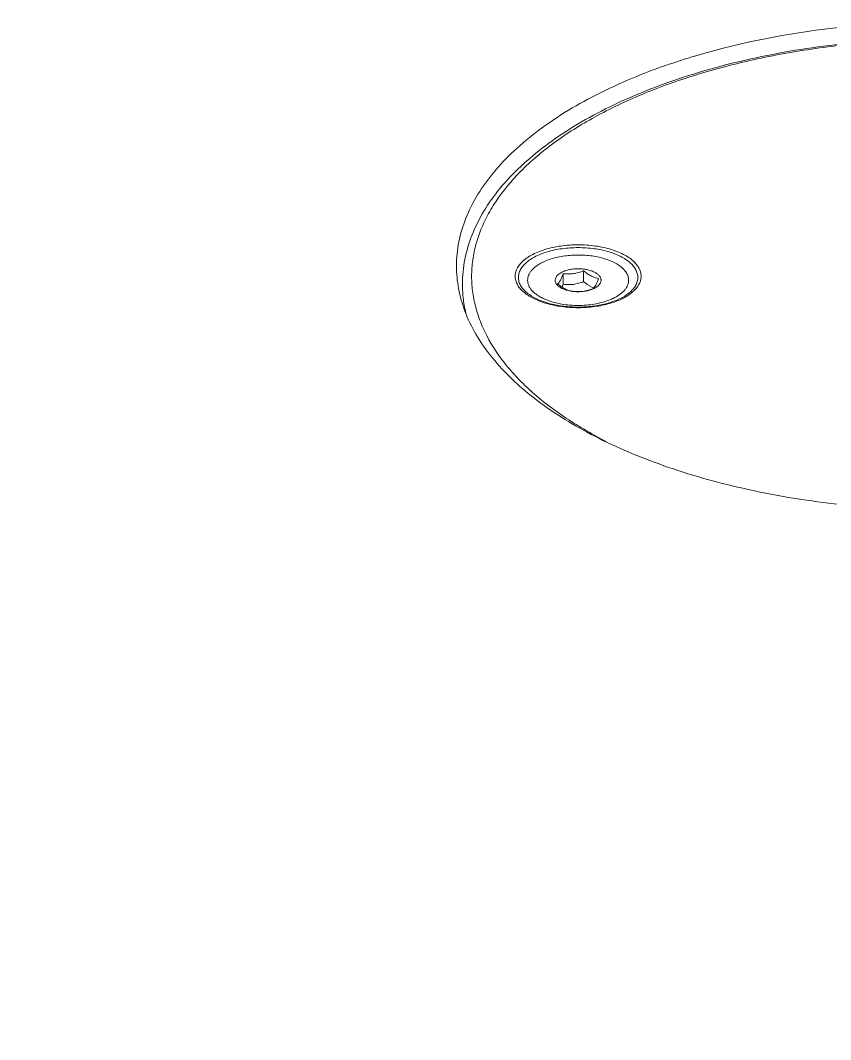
# Model space of a CAD drawing. Header units: millimetres. Extents: x 1177 to 4296, y 93 to 2298.
# Drawn here: x 3105.8 to 3194.1, y 1682.9 to 1794 of the extents above; entities that cross this region are included whole.
import ezdxf

# ---------------------------------------------------------------- set-up
doc = ezdxf.new("R2010")
doc.units = ezdxf.units.MM
doc.header["$LTSCALE"] = 0.1
doc.layers.get('0').update_dxf_attribs({"lineweight": 13})

msp = doc.modelspace()

# ---------------------------------------------------------------- linework, layer by layer
for p, q in [((3164.96, 1766.38), (3164.96, 1765.21)), ((3167.19, 1766.68), (3167.19, 1765.51)), ((3161.28, 1764.09), (3161.28, 1764.09)), ((3171.9, 1764.09), (3171.9, 1764.09))]:
    msp.add_line(p, q)
for centre, radius, start, end in [((3167.2, 1767.08), 2.58, 293.6648, 296.55), ((3169.15, 1767.21), 2.53, 249.5481, 249.753), ((3169.15, 1767.21), 2.53, 249.7532, 250.4657), ((3167.44, 1765.6), 1.16, 318.1032, 318.6973), ((3164.31, 1768.87), 5.8, 237.4381, 240.9419), ((3166.56, 1769.05), 4.64, 262.37, 262.9692), ((3166.57, 1769.11), 4.7, 262.969, 263.5057), ((3166.59, 1769.3), 4.89, 263.5341, 267.8225), ((3166.59, 1769.38), 4.97, 267.8168, 269.1968), ((3166.59, 1769.39), 4.98, 269.1913, 273.3539), ((3168.93, 1768.77), 5.69, 298.8557, 302.5952), ((3187.62, 1784.09), 40.23, 236.7914, 238.1074)]:
    msp.add_arc(centre, radius, start, end)
for points, knots in [([(3259.84, 1767.22), (3259.84, 1768.53), (3259.42, 1771.26), (3257.62, 1775.16), (3254.71, 1778.84), (3250.79, 1782.23), (3245.94, 1785.3), (3240.26, 1787.97), (3233.86, 1790.2), (3224.38, 1792.56), (3211.71, 1794.09), (3196.39, 1793.73), (3184.01, 1791.59), (3174.98, 1788.76), (3170.86, 1787.01), (3168.94, 1786.04)], [0, 0, 0, 0, 0.03828, 0.078895, 0.12364, 0.173568, 0.229059, 0.289976, 0.355805, 0.425756, 0.573842, 0.725184, 0.870066, 0.937383, 1, 1, 1, 1]), ([(3153.99, 1765.22), (3153.99, 1766.13), (3154.17, 1767.97), (3154.98, 1770.66), (3156.29, 1773.28), (3158.09, 1775.78), (3160.35, 1778.16), (3163.05, 1780.4), (3166.14, 1782.49), (3169.62, 1784.4), (3173.44, 1786.13), (3177.57, 1787.66), (3181.97, 1788.98), (3188.24, 1790.46), (3196.47, 1791.7), (3203.19, 1792.02), (3206.59, 1792.02)], [0, 0, 0, 0, 0.042454, 0.085859, 0.131119, 0.178965, 0.229962, 0.284475, 0.342683, 0.404603, 0.470116, 0.538988, 0.610893, 0.68543, 0.84046, 1, 1, 1, 1]), ([(3206.59, 1791.89), (3204.21, 1791.89), (3199.47, 1791.73), (3192.49, 1790.99), (3185.78, 1789.79), (3179.46, 1788.13), (3173.66, 1786.06), (3168.48, 1783.6), (3164.02, 1780.81), (3160.36, 1777.73), (3157.98, 1774.89), (3156.58, 1772.54), (3155.81, 1770.78), (3155.28, 1768.99), (3155, 1767.19), (3154.97, 1765.39), (3155.19, 1763.59), (3155.67, 1761.8), (3156.65, 1759.39), (3158.13, 1757.1), (3159.99, 1754.96), (3162.26, 1752.78), (3164.2, 1751.33), (3165.58, 1750.43)], [0, 0, 0, 0, 0.08704, 0.172831, 0.256165, 0.335912, 0.411089, 0.480907, 0.544846, 0.60275, 0.654953, 0.679227, 0.702499, 0.725003, 0.747012, 0.768829, 0.790769, 0.813137, 0.836216, 0.885362, 0.911854, 0.939759, 1, 1, 1, 1]), ([(3168.94, 1786.04), (3166.62, 1784.89), (3163.38, 1782.96), (3159.64, 1779.87), (3156.74, 1776.83), (3154.59, 1773.45), (3153.52, 1769.87), (3153.34, 1768.09), (3153.34, 1767.22)], [0, 0, 0, 0, 0.302151, 0.438487, 0.565154, 0.792783, 0.897826, 1, 1, 1, 1]), ([(3161.19, 1763.98), (3161, 1764.1), (3160.66, 1764.35), (3160.23, 1764.78), (3159.92, 1765.24), (3159.75, 1765.72), (3159.71, 1766.21), (3159.82, 1766.7), (3160.06, 1767.18), (3160.43, 1767.62), (3160.91, 1768.03), (3161.51, 1768.41), (3162.2, 1768.74), (3163.26, 1769.12), (3164.73, 1769.43), (3165.96, 1769.52), (3166.59, 1769.52)], [0, 0, 0, 0, 0.060741, 0.115522, 0.165007, 0.210569, 0.254278, 0.298617, 0.345922, 0.397933, 0.45565, 0.519432, 0.589136, 0.664247, 0.827173, 1, 1, 1, 1]), ([(3161.28, 1764.09), (3161.12, 1764.2), (3160.82, 1764.44), (3160.46, 1764.85), (3160.21, 1765.28), (3160.08, 1765.73), (3160.08, 1766.19), (3160.21, 1766.64), (3160.46, 1767.07), (3160.82, 1767.48), (3161.28, 1767.86), (3162.07, 1768.34), (3163.26, 1768.8), (3164.86, 1769.14), (3166, 1769.21), (3166.59, 1769.21)], [0, 0, 0, 0, 0.05874, 0.111788, 0.159975, 0.204822, 0.248462, 0.293292, 0.341448, 0.394456, 0.453152, 0.517791, 0.66362, 0.827059, 1, 1, 1, 1]), ([(3166.59, 1769.52), (3167.22, 1769.52), (3168.45, 1769.43), (3169.93, 1769.12), (3170.98, 1768.74), (3171.67, 1768.41), (3172.27, 1768.03), (3172.75, 1767.62), (3173.12, 1767.17), (3173.36, 1766.7), (3173.47, 1766.21), (3173.43, 1765.72), (3173.26, 1765.24), (3172.95, 1764.78), (3172.52, 1764.35), (3172.18, 1764.1), (3171.99, 1763.98)], [0, 0, 0, 0, 0.172833, 0.335756, 0.410866, 0.480569, 0.544349, 0.602064, 0.654073, 0.701376, 0.745714, 0.789424, 0.834986, 0.884474, 0.939256, 1, 1, 1, 1]), ([(3166.59, 1769.21), (3167.18, 1769.21), (3168.32, 1769.14), (3169.92, 1768.8), (3171.11, 1768.34), (3171.9, 1767.86), (3172.36, 1767.48), (3172.72, 1767.07), (3172.97, 1766.64), (3173.1, 1766.19), (3173.1, 1765.73), (3172.97, 1765.28), (3172.72, 1764.85), (3172.36, 1764.44), (3172.06, 1764.2), (3171.9, 1764.09)], [0, 0, 0, 0, 0.172947, 0.336385, 0.482211, 0.546848, 0.605542, 0.658548, 0.706702, 0.751531, 0.795171, 0.840019, 0.888207, 0.941257, 1, 1, 1, 1]), ([(3172.09, 1765.66), (3172.09, 1765.72), (3172.08, 1765.86), (3172.02, 1766.14), (3171.86, 1766.48), (3171.56, 1766.86), (3171.16, 1767.21), (3170.65, 1767.52), (3170.07, 1767.8), (3169.41, 1768.03), (3168.69, 1768.21), (3167.92, 1768.34), (3167.13, 1768.4), (3166.32, 1768.41), (3165.52, 1768.36), (3164.75, 1768.26), (3164.01, 1768.1), (3163.33, 1767.88), (3162.9, 1767.7), (3162.7, 1767.6)], [0, 0, 0, 0, 0.019029, 0.038363, 0.07896, 0.123687, 0.173594, 0.229061, 0.289952, 0.355752, 0.425673, 0.49873, 0.573805, 0.6497, 0.725184, 0.799045, 0.870125, 0.937404, 1, 1, 1, 1]), ([(3153.34, 1767.22), (3153.34, 1766.39), (3153.5, 1764.7), (3154.47, 1761.3), (3156.97, 1757.13), (3161.57, 1752.71), (3167.67, 1748.82), (3175.06, 1745.57), (3183.52, 1743.05), (3192.75, 1741.35), (3199.16, 1740.8), (3202.43, 1740.67)], [0, 0, 0, 0, 0.041339, 0.083729, 0.174985, 0.279332, 0.398838, 0.533156, 0.680293, 0.837168, 1, 1, 1, 1]), ([(3161.09, 1765.66), (3161.09, 1765.75), (3161.11, 1765.93), (3161.19, 1766.2), (3161.32, 1766.47), (3161.58, 1766.82), (3161.93, 1767.13), (3162.34, 1767.41), (3162.58, 1767.54), (3162.7, 1767.6)], [0, 0, 0, 0, 0.102118, 0.207106, 0.317503, 0.435314, 0.697705, 0.843973, 1, 1, 1, 1]), ([(3164.82, 1766.54), (3164.94, 1766.6), (3165.21, 1766.71), (3165.64, 1766.82), (3166.11, 1766.89), (3166.59, 1766.91), (3167.07, 1766.89), (3167.54, 1766.82), (3167.97, 1766.71), (3168.35, 1766.56), (3168.66, 1766.37), (3168.9, 1766.16), (3169.03, 1765.95), (3169.08, 1765.78), (3169.09, 1765.66), (3169.08, 1765.53), (3169.03, 1765.36), (3168.9, 1765.16), (3168.66, 1764.94), (3168.47, 1764.83), (3168.36, 1764.77)], [0, 0, 0, 0, 0.067708, 0.141686, 0.220117, 0.300861, 0.381603, 0.460036, 0.53401, 0.601719, 0.661917, 0.714225, 0.759575, 0.780504, 0.80086, 0.821216, 0.842144, 0.887493, 0.939804, 1, 1, 1, 1]), ([(3164.27, 1765.2), (3164.22, 1765.25), (3164.15, 1765.36), (3164.09, 1765.55), (3164.09, 1765.73), (3164.14, 1765.92), (3164.24, 1766.1), (3164.39, 1766.26), (3164.59, 1766.41), (3164.74, 1766.5), (3164.82, 1766.54)], [0, 0, 0, 0, 0.119822, 0.23012, 0.336539, 0.44566, 0.563395, 0.693858, 0.839295, 1, 1, 1, 1]), ([(3164.36, 1765.26), (3164.41, 1765.31), (3164.53, 1765.44), (3164.68, 1765.68), (3164.82, 1766.01), (3164.91, 1766.25), (3164.96, 1766.38)], [0, 0, 0, 0, 0.172251, 0.394484, 0.674182, 1, 1, 1, 1]), ([(3164.96, 1766.38), (3165.14, 1766.36), (3165.51, 1766.33), (3166.08, 1766.36), (3166.64, 1766.48), (3167.01, 1766.61), (3167.19, 1766.68)], [0, 0, 0, 0, 0.24298, 0.491111, 0.744094, 1, 1, 1, 1]), ([(3167.19, 1766.68), (3167.32, 1766.57), (3167.58, 1766.36), (3167.93, 1766.15), (3168.21, 1766.02), (3168.48, 1765.92), (3168.68, 1765.88), (3168.82, 1765.86)], [0, 0, 0, 0, 0.276541, 0.536549, 0.659077, 0.776703, 1, 1, 1, 1]), ([(3168.82, 1765.86), (3168.78, 1765.75), (3168.7, 1765.54), (3168.58, 1765.25), (3168.45, 1765.02), (3168.36, 1764.89), (3168.31, 1764.83)], [0, 0, 0, 0, 0.309873, 0.584886, 0.81492, 1, 1, 1, 1]), ([(3153.99, 1765.22), (3153.99, 1764.67), (3154.06, 1763.55), (3154.27, 1762.45), (3154.41, 1761.91)], [0, 0, 0, 0, 0.497055, 1, 1, 1, 1]), ([(3163.26, 1763.47), (3163.1, 1763.53), (3162.79, 1763.66), (3162.36, 1763.89), (3161.98, 1764.15), (3161.66, 1764.42), (3161.41, 1764.71), (3161.23, 1765.02), (3161.12, 1765.33), (3161.09, 1765.55), (3161.09, 1765.66)], [0, 0, 0, 0, 0.160213, 0.309991, 0.448756, 0.576423, 0.69356, 0.801536, 0.90263, 1, 1, 1, 1]), ([(3165.94, 1764.45), (3165.76, 1764.47), (3165.41, 1764.54), (3165.01, 1764.68), (3164.72, 1764.82), (3164.49, 1764.97), (3164.34, 1765.1), (3164.27, 1765.2)], [0, 0, 0, 0, 0.293828, 0.562902, 0.685624, 0.79951, 1, 1, 1, 1]), ([(3165.99, 1764.45), (3165.86, 1764.47), (3165.65, 1764.51), (3165.38, 1764.61), (3165.1, 1764.73), (3164.75, 1764.95), (3164.49, 1765.15), (3164.36, 1765.26)], [0, 0, 0, 0, 0.223297, 0.340923, 0.463451, 0.723459, 1, 1, 1, 1]), ([(3164.84, 1764.9), (3164.85, 1764.92), (3164.89, 1765.03), (3164.93, 1765.13), (3164.96, 1765.21)], [0, 0, 0, 0, 0.241654, 1, 1, 1, 1]), ([(3164.96, 1765.21), (3165.14, 1765.19), (3165.51, 1765.16), (3166.08, 1765.19), (3166.64, 1765.31), (3167.01, 1765.44), (3167.19, 1765.51)], [0, 0, 0, 0, 0.242978, 0.49111, 0.744097, 1, 1, 1, 1]), ([(3168.22, 1764.75), (3168.04, 1764.67), (3167.68, 1764.55), (3167.11, 1764.43), (3166.55, 1764.39), (3166.18, 1764.42), (3165.99, 1764.45)], [0, 0, 0, 0, 0.255906, 0.508889, 0.75702, 1, 1, 1, 1]), ([(3168.24, 1764.72), (3168.14, 1764.67), (3167.93, 1764.6), (3167.48, 1764.48), (3167.13, 1764.43), (3166.88, 1764.42)], [0, 0, 0, 0, 0.230379, 0.476336, 1, 1, 1, 1]), ([(3167.19, 1765.51), (3167.27, 1765.44), (3167.45, 1765.3), (3167.71, 1765.11), (3167.98, 1764.95), (3168.17, 1764.87), (3168.26, 1764.84)], [0, 0, 0, 0, 0.265636, 0.522345, 0.767559, 1, 1, 1, 1]), ([(3168.3, 1764.83), (3168.3, 1764.82), (3168.27, 1764.79), (3168.24, 1764.76), (3168.22, 1764.75)], [0, 0, 0, 0, 0.261846, 1, 1, 1, 1]), ([(3170.48, 1763.71), (3170.6, 1763.77), (3170.84, 1763.9), (3171.25, 1764.18), (3171.6, 1764.5), (3171.86, 1764.85), (3171.99, 1765.11), (3172.07, 1765.38), (3172.09, 1765.57), (3172.09, 1765.66)], [0, 0, 0, 0, 0.156027, 0.302295, 0.564686, 0.682497, 0.792894, 0.897882, 1, 1, 1, 1]), ([(3161.28, 1764.09), (3161.59, 1763.86), (3162.34, 1763.47), (3163.61, 1763.05), (3165.05, 1762.79), (3166.07, 1762.73), (3166.59, 1762.73)], [0, 0, 0, 0, 0.208445, 0.451639, 0.719441, 1, 1, 1, 1]), ([(3163.13, 1763.13), (3162.98, 1763.17), (3162.42, 1763.35), (3161.87, 1763.59), (3161.49, 1763.8)], [0, 0, 0, 0, 0.265035, 1, 1, 1, 1]), ([(3166.59, 1762.73), (3167.11, 1762.73), (3168.13, 1762.79), (3169.57, 1763.05), (3170.84, 1763.47), (3171.59, 1763.86), (3171.9, 1764.09)], [0, 0, 0, 0, 0.280551, 0.548349, 0.791545, 1, 1, 1, 1]), ([(3170.48, 1763.71), (3170.43, 1763.69), (3170.25, 1763.6), (3170.06, 1763.52), (3169.92, 1763.47)], [0, 0, 0, 0, 0.242789, 1, 1, 1, 1]), ([(3171.67, 1763.79), (3171.55, 1763.72), (3171.03, 1763.46), (3170.48, 1763.25), (3170.05, 1763.13)], [0, 0, 0, 0, 0.234823, 1, 1, 1, 1]), ([(3166.59, 1762.66), (3165.99, 1762.66), (3164.83, 1762.74), (3163.68, 1762.97), (3163.13, 1763.13)], [0, 0, 0, 0, 0.5132, 1, 1, 1, 1]), ([(3169.92, 1763.47), (3169.67, 1763.37), (3169.15, 1763.21), (3168.34, 1763.04), (3167.47, 1762.93), (3166.59, 1762.9), (3165.71, 1762.93), (3164.84, 1763.04), (3164.03, 1763.21), (3163.51, 1763.37), (3163.26, 1763.47)], [0, 0, 0, 0, 0.11643, 0.240073, 0.368753, 0.500006, 0.63126, 0.759938, 0.883585, 1, 1, 1, 1]), ([(3170.05, 1763.13), (3169.5, 1762.97), (3168.35, 1762.74), (3167.19, 1762.66), (3166.59, 1762.66)], [0, 0, 0, 0, 0.486811, 1, 1, 1, 1]), ([(2948.2, 1761.41), (2962.82, 1747.66), (2987.37, 1728.54), (3023.31, 1706.13), (3053.46, 1689.95), (3085.91, 1674.94), (3132.82, 1656.25), (3169.71, 1644.74), (3194.97, 1638.02)], [0, 0, 0, 0, 0.216277, 0.333328, 0.456172, 0.584599, 0.718315, 1, 1, 1, 1]), ([(2945.54, 1755.51), (2960.18, 1741.76), (2984.72, 1722.64), (3020.67, 1700.23), (3050.81, 1684.05), (3083.26, 1669.04), (3130.18, 1650.35), (3167.06, 1638.84), (3193.31, 1631.57)], [0, 0, 0, 0, 0.216277, 0.333328, 0.456172, 0.584599, 0.718315, 1, 1, 1, 1]), ([(2946.95, 1753.72), (2961.12, 1740.58), (2985.11, 1722), (3020.41, 1699.99), (3050.56, 1683.81), (3083.01, 1668.8), (3129.92, 1650.11), (3166.8, 1638.6), (3193.05, 1631.33)], [0.008168, 0.008168, 0.008168, 0.008168, 0.2162771, 0.3333284, 0.4561716, 0.5845986, 0.7183147, 1, 1, 1, 1]), ([(3166.36, 1749.93), (3166.63, 1749.77), (3167.72, 1749.11), (3168.83, 1748.49), (3169.69, 1748.05)], [0, 0, 0, 0, 0.244155, 1, 1, 1, 1])]:
    msp.add_open_spline(points, degree=3, knots=knots)

doc.saveas('drawing.dxf')
